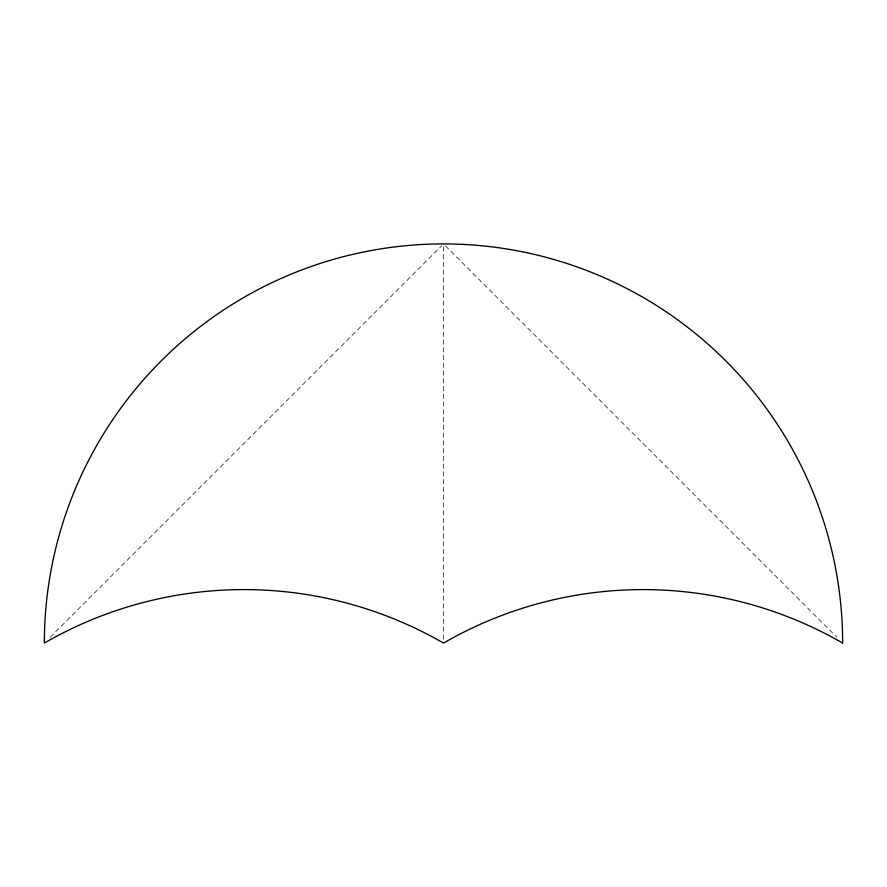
<?xml version="1.0" encoding="UTF-8"?>
<svg xmlns="http://www.w3.org/2000/svg" width="887" height="887" viewBox="0 0 887 887"><rect width="100%" height="100%" fill="white"/><g stroke="black" fill="none" stroke-linecap="round" stroke-linejoin="round"><path stroke-width="0.67" stroke-dasharray="4.43 3.33" d="M50.215 637.21L441.549 245.876M445.451 245.876L836.785 637.21M443.5 246.686L443.5 640.314"/><path stroke-width="1.33" d="M842.65 643.075A399.15 399.15 0 0 0 443.5 643.075A399.15 399.15 0 0 0 44.35 643.075A399.15 399.15 0 0 1 443.5 243.925A399.15 399.15 0 0 1 842.65 643.075"/></g></svg>
